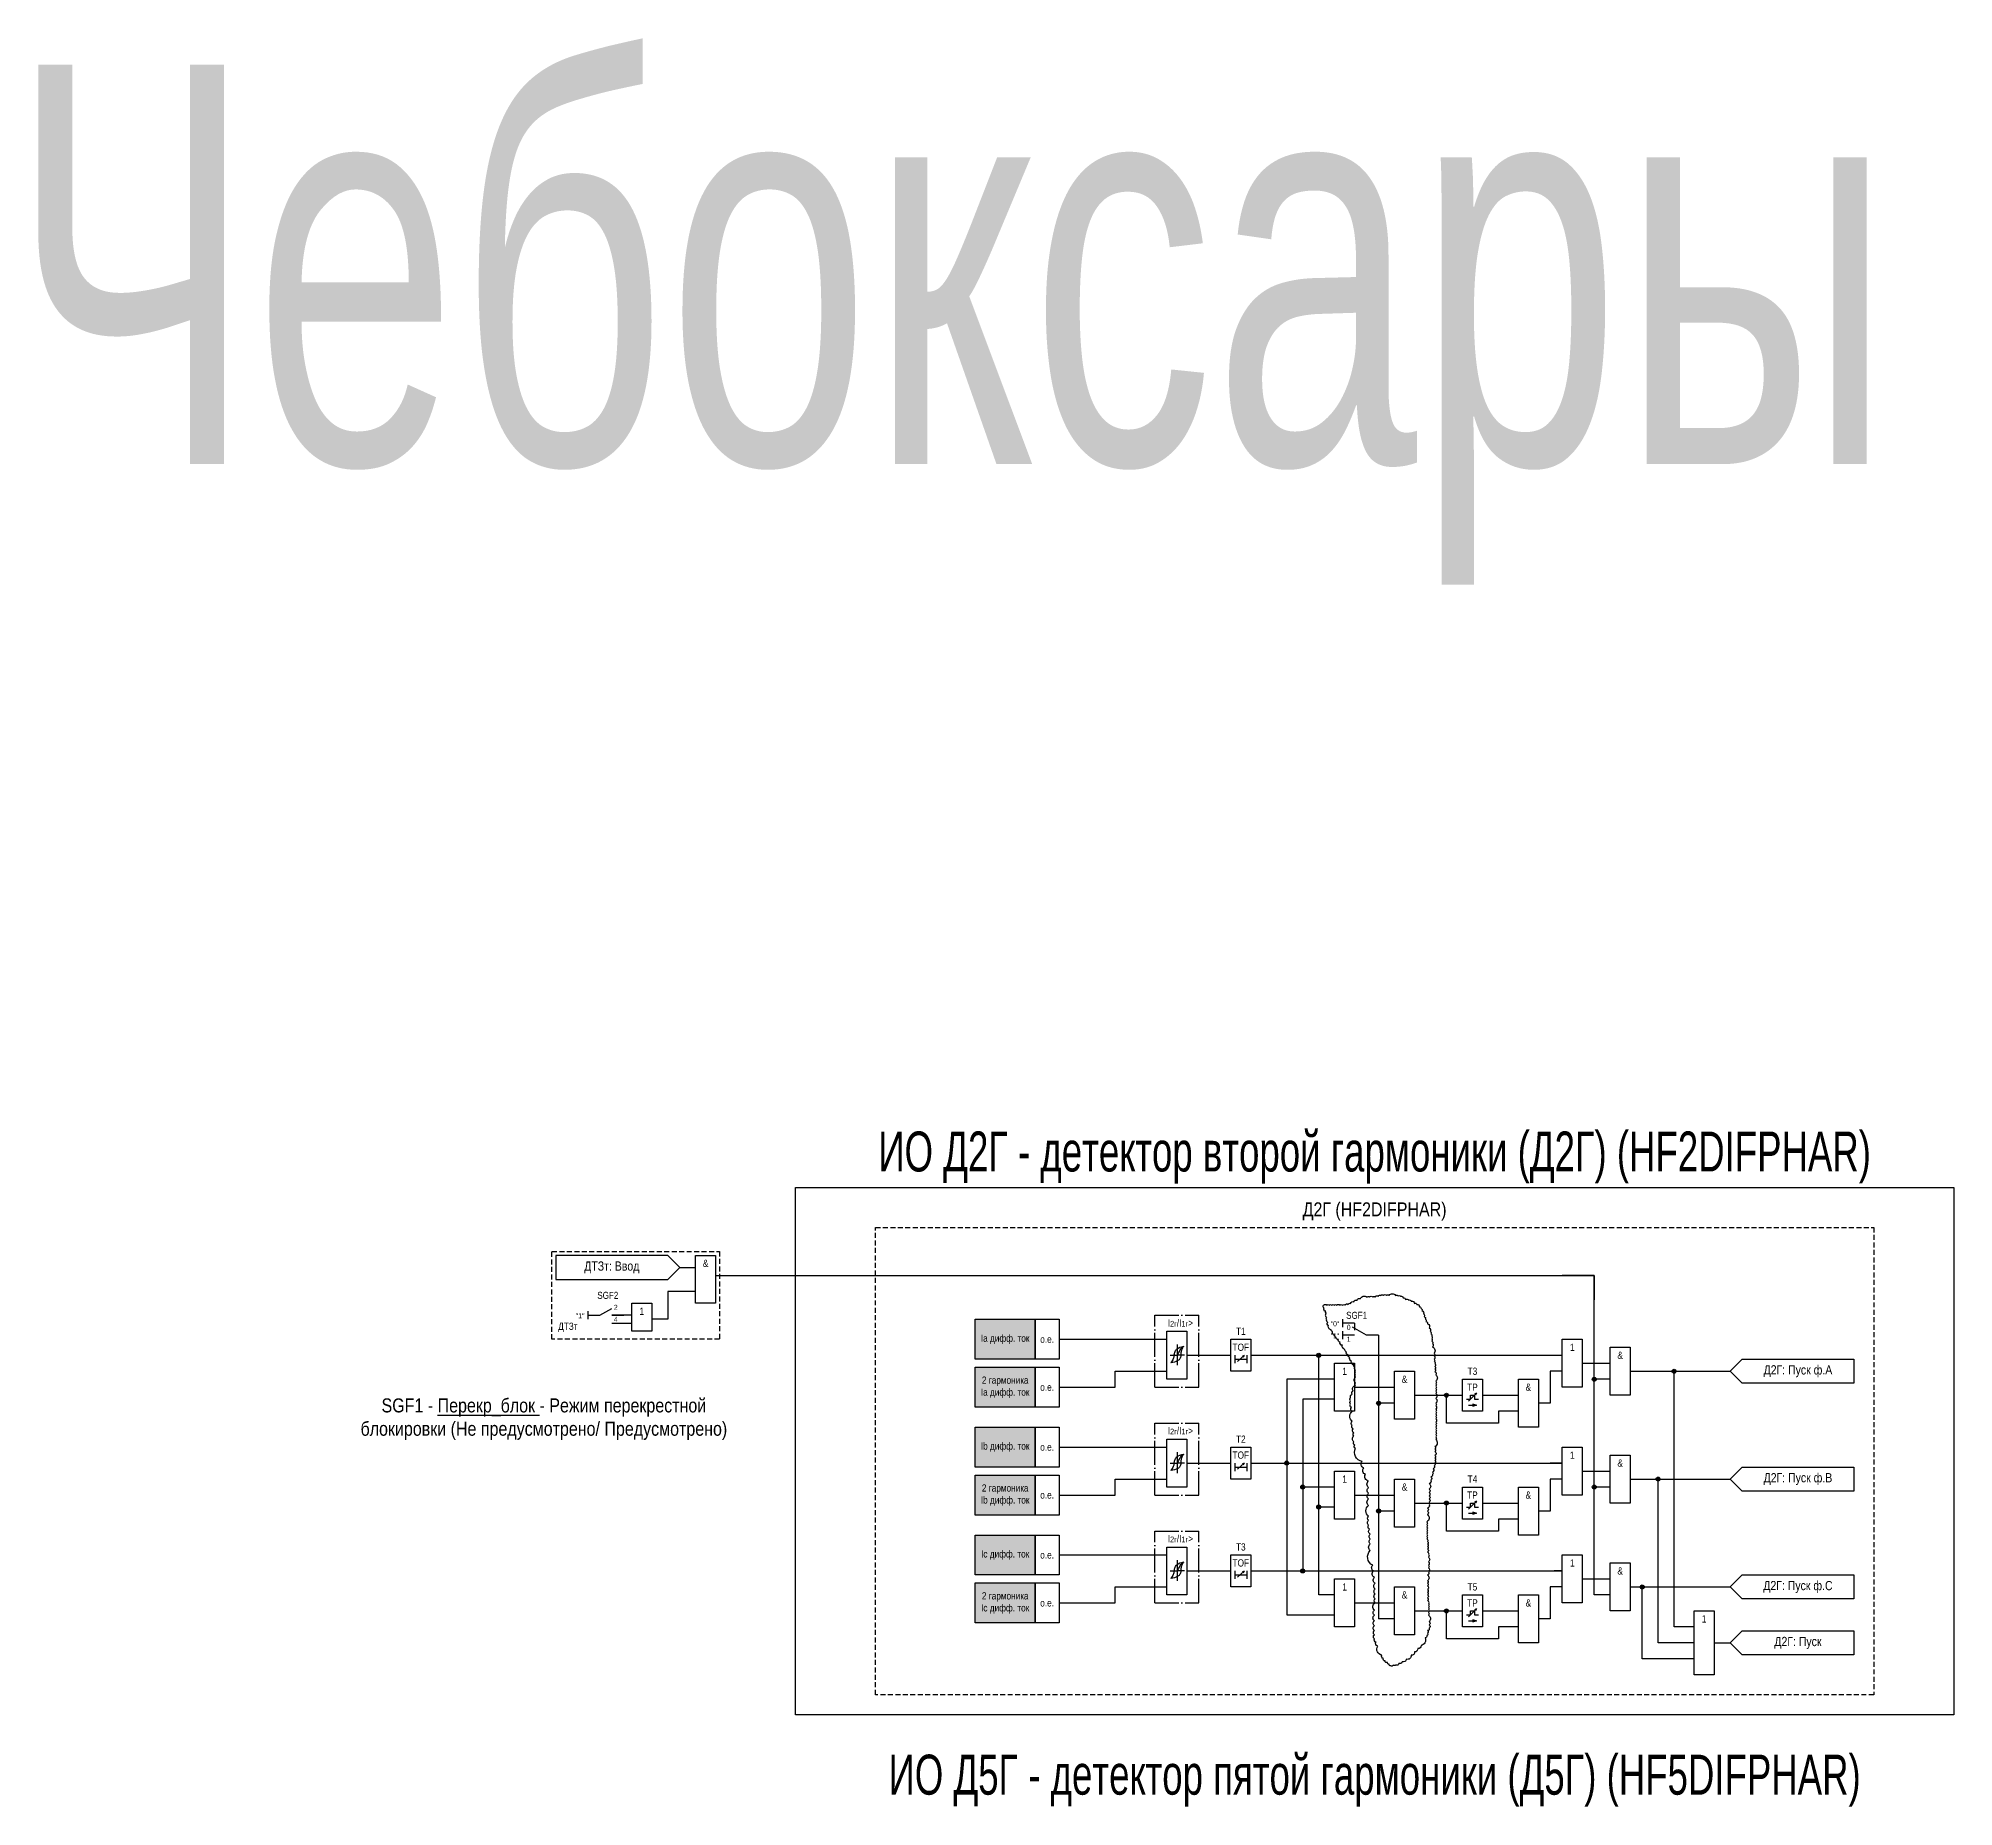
# Model space of a CAD drawing. Header units: millimetres. Extents: x -375 to 2714, y -997 to 626.
# Drawn here: x 63.4 to 543, y -51 to 391.7 of the extents above; entities that cross this region are included whole.
import ezdxf
from ezdxf.enums import TextEntityAlignment as Align

# ---------------------------------------------------------------- set-up
doc = ezdxf.new("R2010")
doc.units = ezdxf.units.MM
doc.linetypes.add('ACAD_ISO04W100', pattern=[30, 24, -3, 0, -3])
doc.linetypes.add('штриховая2', pattern=[0.375, 0.25, -0.125])
doc.layers.add('invisible', color=10, linetype='Continuous', lineweight=30, plot=False)
doc.layers.add('TEXT', color=7, linetype='Continuous', lineweight=25)
doc.layers.add('Основная', color=7, linetype='Continuous')
doc.styles.add('1.8_Gost_RD', font='ARIALN.TTF', dxfattribs={"height": 1.8})
doc.styles.add('2.5_Gost_RD', font='ARIALN.TTF', dxfattribs={"height": 2.5})
doc.styles.add('3.5_Gost_RD', font='ARIALN.TTF', dxfattribs={"height": 3.5})
doc.styles.add('Вывод', font='ARIALN.TTF', dxfattribs={"height": 2.5})
doc.styles.add('Компонент', font='ARIALN.TTF', dxfattribs={"height": 3.5})

# ---------------------------------------------------------------- blocks, each defined once
blk = doc.blocks.new('*U898')
at = {"layer": 'Основная', "linetype": 'ACAD_ISO04W100', "ltscale": 0.25}
for p, q in [((0, 0), (11, 0)), ((0, -18), (0, 0)), ((11, -18), (11, 0)), ((0, -18), (11, -18))]:
    blk.add_line(p, q, dxfattribs=at)
at = {"layer": 'Основная', "style": 'Компонент'}
blk.add_attdef('ОУ', text='', height=3.5, dxfattribs=at).set_placement((11, 0), align=Align.MIDDLE_CENTER)
blk = doc.blocks.new('Точка')
at = {"ltscale": 100}
h = blk.add_hatch(color=256, dxfattribs=at)
h.dxf.hatch_style = 1
edge = h.paths.add_edge_path()
edge.add_arc((0, 0), 0.5, 0, 360)
blk.add_circle((0, 0), 0.5, dxfattribs=at)
blk = doc.blocks.new('*U958')
at = {"layer": 'Основная', "color": 0}
blk.add_line((0, 0), (7, 4), dxfattribs=at)
at = {"layer": 'Основная', "ltscale": 0.35}
blk.add_line((6, 6), (6, 2.5), dxfattribs=at)
blk = doc.blocks.new('*U1016')
at = {"layer": 'Основная', "color": 0}
for p, q in [((-3, 6), (-9, 6)), ((-3, 0), (-9, 0)), ((9, 0), (3, 0))]:
    blk.add_line(p, q, dxfattribs=at)
at = {"layer": 'Основная', "ltscale": 0.25, "xscale": -1}
blk.add_blockref('*U958', (3, 0), dxfattribs=at)
at = {"layer": 'Основная'}
for tag, height, style, p in [('ОУ', 3.5, 'Компонент', (-2, 10)), ('В1', 2.5, 'Вывод', (-13, 6)), ('В2', 2.5, 'Вывод', (-6, 4)), ('В3', 2.5, 'Вывод', (-6, -2))]:
    blk.add_attdef(tag, text='', height=height, dxfattribs=dict(at, style=style)).set_placement(p, align=Align.MIDDLE_CENTER)
blk = doc.blocks.new('*U956')
at = {"layer": 'Основная', "color": 0}
blk.add_line((0, 0), (6, 3.43), dxfattribs=at)
blk = doc.blocks.new('*U1017')
at = {"layer": 'Основная', "color": 0}
for p, q in [((-9, 0), (-3, 0)), ((3, 0), (9, 0))]:
    blk.add_line(p, q, dxfattribs=at)
at = {"layer": 'Основная', "ltscale": 0.25}
blk.add_blockref('*U956', (-3, 0), dxfattribs=at)
at = {"layer": 'Основная'}
for tag, height, style, p in [('ОУ', 3.5, 'Компонент', (1, 10)), ('В2', 2.5, 'Вывод', (5, 4)), ('В1', 2.5, 'Вывод', (5, -2))]:
    blk.add_attdef(tag, text='', height=height, dxfattribs=dict(at, style=style)).set_placement(p, align=Align.MIDDLE_CENTER)

msp = doc.modelspace()

# ---------------------------------------------------------------- hatches: boundary and pattern name
at = {"ltscale": 100, "true_color": 0xf7941d}
h = msp.add_hatch(color=30, dxfattribs=at)
h.dxf.hatch_style = 1
h.paths.add_polyline_path([(298, 71), (313, 71), (313, 61), (298, 61)])
h = msp.add_hatch(color=30, dxfattribs=at)
h.dxf.hatch_style = 1
h.paths.add_polyline_path([(298, 59), (313, 59), (313, 49), (298, 49)])
h = msp.add_hatch(color=30, dxfattribs=at)
h.dxf.hatch_style = 1
h.paths.add_polyline_path([(298, 44), (313, 44), (313, 34), (298, 34)])
h = msp.add_hatch(color=30, dxfattribs=at)
h.dxf.hatch_style = 1
h.paths.add_polyline_path([(298, 32), (313, 32), (313, 22), (298, 22)])
h = msp.add_hatch(color=30, dxfattribs=at)
h.dxf.hatch_style = 1
h.paths.add_polyline_path([(298, 17), (313, 17), (313, 7), (298, 7)])
h = msp.add_hatch(color=30, dxfattribs=at)
h.dxf.hatch_style = 1
h.paths.add_polyline_path([(298, 5), (313, 5), (313, -5), (298, -5)])

# ---------------------------------------------------------------- linework, layer by layer
at = {"color": 6, "ltscale": 100}
for p, q in [((228, 78), (221, 78)), ((221, 78), (221, 71)), ((201, 73), (201, 71)), ((221, 71), (217, 71))]:
    msp.add_line(p, q, dxfattribs=at)
at = {"ltscale": 100}
for p, q in [((399, 67), (399, -4)), ((421.5, 50.5), (423.5, 52.5)), ((421.5, 49.5), (423.5, 49.5)), ((423.5, 52.5), (422.99, 52.25)), ((423.5, 52.5), (423.26, 52.02)), ((425, 52), (434, 52)), ((421.5, 23.5), (423.5, 25.5)), ((423.5, 25.5), (422.99, 25.25)), ((423.5, 25.5), (423.26, 25.02)), ((425, 25), (434, 25)), ((421.5, 22.5), (423.5, 22.5)), ((421.5, -3.5), (423.5, -1.5)), ((421.5, -4.5), (423.5, -4.5)), ((423.5, -1.5), (422.99, -1.75)), ((423.5, -1.5), (423.26, -1.98)), ((425, -2), (434, -2))]:
    msp.add_line(p, q, dxfattribs=at)
at = {"color": 7, "ltscale": 100}
for p, q in [((363.7, 60.46), (365.37, 61.95)), ((365.37, 61.95), (364.85, 61.73)), ((365.37, 61.95), (365.11, 61.48)), ((363.7, 33.46), (365.37, 34.95)), ((365.37, 34.95), (364.85, 34.73)), ((365.37, 34.95), (365.11, 34.48)), ((363.7, 6.46), (365.37, 7.95)), ((365.37, 7.95), (364.85, 7.73)), ((365.37, 7.95), (365.11, 7.48))]:
    msp.add_line(p, q, dxfattribs=at)
at = {"ltscale": 100}
for points in [[(253, 104), (543, 104), (543, -28), (253, -28)], [(298, 71), (313, 71), (313, 61), (298, 61)], [(313, 71), (319, 71), (319, 61), (313, 61)], [(362, 66), (367, 66), (367, 58), (362, 58)], [(298, 59), (313, 59), (313, 49), (298, 49)], [(313, 59), (319, 59), (319, 49), (313, 49)], [(420, 56), (425, 56), (425, 48), (420, 48)], [(298, 44), (313, 44), (313, 34), (298, 34)], [(313, 44), (319, 44), (319, 34), (313, 34)], [(362, 39), (367, 39), (367, 31), (362, 31)], [(298, 32), (313, 32), (313, 22), (298, 22)], [(313, 32), (319, 32), (319, 22), (313, 22)], [(420, 29), (425, 29), (425, 21), (420, 21)], [(298, 17), (313, 17), (313, 7), (298, 7)], [(313, 17), (319, 17), (319, 7), (313, 7)], [(362, 12), (367, 12), (367, 4), (362, 4)], [(298, 5), (313, 5), (313, -5), (298, -5)], [(313, 5), (319, 5), (319, -5), (313, -5)], [(420, 2), (425, 2), (425, -6), (420, -6)], [(478, -2), (483, -2), (483, -18), (478, -18)]]:
    msp.add_lwpolyline(points, close=True, dxfattribs=at)
at = {"color": 6, "linetype": 'штриховая2', "ltscale": 5}
msp.add_lwpolyline([(192, 88), (234, 88), (234, 66), (192, 66)], close=True, dxfattribs=at)
at = {"color": 6, "ltscale": 100}
for points in [[(224, 84), (221, 87), (193, 87), (193, 81), (221, 81), (224, 84)], [(224, 84), (228, 84)], [(233, 82), (248, 82)], [(201, 72), (204, 72)], [(212, 72), (207, 72)], [(207, 70), (212, 70)]]:
    msp.add_lwpolyline(points, dxfattribs=at)
for points in [[(228, 87), (233, 87), (233, 75), (228, 75)], [(212, 75), (217, 75), (217, 68), (212, 68)]]:
    msp.add_lwpolyline(points, close=True, dxfattribs=at)
at = {"ltscale": 100}
for points in [[(457, 56), (453, 56), (453, 82), (445, 82)], [(319, 54), (333, 54), (333, 58), (346, 58)], [(363, 62), (363, 60)], [(363, 61), (366, 61)], [(366, 62), (366, 60)], [(367, 62), (445, 62)], [(388, 2), (384, 2), (384, 62)], [(445, 58), (442, 58), (442, 50), (439, 50)], [(450, 60), (457, 60)], [(462, 58), (487, 58)], [(478, -6), (473, -6), (473, 58)], [(388, 56), (376, 56), (376, -3), (388, -3)], [(393, 54), (403, 54)], [(457, 29), (453, 29), (453, 56)], [(388, 51), (380, 51), (380, 8)], [(403, 50), (399, 50)], [(408, 52), (420, 52)], [(434, 48), (429, 48), (429, 45), (416, 45), (416, 52)], [(422.5, 49.83), (423.5, 49.5), (422.5, 49.17)], [(363, 35), (363, 33)], [(363, 34), (366, 34)], [(366, 35), (366, 33)], [(367, 35), (445, 35)], [(445, 35), (442, 35)], [(319, 27), (333, 27), (333, 31), (346, 31)], [(388, 29), (380, 29)], [(445, 31), (442, 31), (442, 23), (439, 23)], [(445, 31), (442, 31)], [(450, 33), (457, 33)], [(457, 2), (453, 2), (453, 29)], [(462, 31), (487, 31)], [(478, -10), (469, -10), (469, 31)], [(388, 24), (384, 24)], [(393, 27), (403, 27)], [(408, 25), (420, 25)], [(434, 21), (429, 21), (429, 18), (416, 18), (416, 25)], [(403, 23), (399, 23)], [(422.5, 22.83), (423.5, 22.5), (422.5, 22.17)], [(363, 8), (363, 6)], [(363, 7), (366, 7)], [(366, 8), (366, 6)], [(367, 8), (445, 8)], [(445, 8), (443, 8)], [(450, 6), (457, 6)], [(319, 0), (333, 0), (333, 4), (346, 4)], [(388, 2), (385, 2)], [(393, 0), (403, 0)], [(445, 4), (442, 4), (442, -4), (439, -4)], [(462, 4), (487, 4)], [(478, -14), (465, -14), (465, 4)], [(403, -4), (399, -4)], [(408, -2), (420, -2)], [(434, -6), (429, -6), (429, -9), (416, -9), (416, -2)], [(422.5, -4.17), (423.5, -4.5), (422.5, -4.83)], [(483, -10), (487, -10)]]:
    msp.add_lwpolyline(points, dxfattribs=at)
at = {"color": 7, "ltscale": 100}
for points in [[(421, 51), (422, 51), (422, 52), (423, 52), (423, 51), (424, 51)], [(421, 24), (422, 24), (422, 25), (423, 25), (423, 24), (424, 24)], [(421, -3), (422, -3), (422, -2), (423, -2), (423, -3), (424, -3)]]:
    msp.add_lwpolyline(points, dxfattribs=at)
at = {"layer": 'invisible', "color": 6, "ltscale": 100}
msp.add_lwpolyline([(248, 82), (453, 82), (453, 75.86)], dxfattribs=at)
at = {"layer": 'invisible', "ltscale": 100}
msp.add_lwpolyline([(385.24, 74.53, -0.520567), (386.06, 74.53, -0.520567), (386.06, 74.53, -0.520567), (386.68, 74.53, -0.520567), (386.68, 74.53, -0.520567), (387.29, 74.53, -0.520567), (387.29, 74.53, -0.520567), (387.91, 74.53, -0.520567), (387.91, 74.53, -0.520567), (388.52, 74.53, -0.520567), (388.52, 74.53, -0.520567), (389.34, 74.53, -0.520567), (389.34, 74.53, -0.520567), (389.96, 74.53, -0.520567), (389.96, 74.53, -0.520567), (390.57, 74.53, -0.520567), (390.57, 74.53, -0.520567), (391.39, 74.74, -0.520567), (391.39, 74.74, -0.520567), (392, 74.94, -0.520567), (392, 74.94, -0.520567), (392.82, 75.35, -0.520567), (392.82, 75.35, -0.520567), (393.64, 75.76, -0.520567), (393.64, 75.76, -0.520567), (394.46, 76.17, -0.520567), (394.46, 76.17, -0.520567), (396.1, 76.58, -0.520567), (396.1, 76.58, -0.520567), (396.72, 76.58, -0.520567), (396.72, 76.58, -0.520567), (397.54, 76.58, -0.520567), (397.54, 76.58, -0.520567), (398.15, 76.58, -0.520567), (398.15, 76.58, -0.520567), (398.97, 76.79, -0.520567), (398.97, 76.79, -0.520567), (399.58, 76.99, -0.520567), (399.58, 76.99, -0.520567), (400.2, 76.99, -0.520567), (400.2, 76.99, -0.520567), (401.02, 76.99, -0.520567), (401.02, 76.99, -0.520567), (401.63, 76.99, -0.520567), (401.63, 76.99, -0.520567), (403.27, 76.99, -0.520567), (403.27, 76.99, -0.520567), (403.89, 76.79, -0.520567), (403.89, 76.79, -0.520567), (404.5, 76.79, -0.520567), (404.5, 76.79, -0.520567), (405.12, 76.38, -0.520567), (405.12, 76.38, -0.520567), (405.73, 75.97, -0.520567), (405.73, 75.97, -0.520567), (406.55, 75.76, -0.520567), (406.55, 75.76, -0.520567), (407.17, 75.56, -0.520567), (407.17, 75.56, -0.520567), (407.98, 74.94, -0.520567), (407.98, 74.94, -0.520567), (408.6, 74.74, -0.520567), (408.6, 74.74, -0.520567), (409.21, 74.13, -0.520567), (409.21, 74.13, -0.520567), (409.62, 73.72, -0.520567), (409.62, 73.72, -0.520567), (409.83, 73.1, -0.520567), (409.83, 73.1, -0.520567), (410.24, 72.28, -0.520567), (410.24, 72.28, -0.520567), (410.44, 71.67, -0.520567), (410.44, 71.67, -0.520567), (410.65, 71.05, -0.520567), (410.65, 71.05, -0.520567), (410.85, 70.44, -0.520567), (410.85, 70.44, -0.520567), (411.26, 69.83, -0.520567), (411.26, 69.83, -0.520567), (411.67, 68.8, -0.520567), (411.67, 68.8, -0.520567), (411.88, 67.98, -0.520567), (411.88, 67.98, -0.520567), (412.08, 67.37, -0.520567), (412.08, 67.37, -0.520567), (412.29, 66.76, -0.520567), (412.29, 66.76, -0.520567), (412.29, 66.14, -0.520567), (412.29, 66.14, -0.520567), (412.29, 65.53, -0.520567), (412.29, 65.53, -0.520567), (412.49, 64.91, -0.520567), (412.49, 64.91, -0.520567), (412.49, 64.09, -0.520567), (412.49, 64.09, -0.520567), (412.9, 62.46, -0.520567), (412.9, 62.46, -0.520567), (412.9, 61.84, -0.520567), (412.9, 61.84, -0.520567), (412.9, 61.02, -0.520567), (412.9, 61.02, -0.520567), (412.9, 60.41, -0.520567), (412.9, 60.41, -0.520567), (413.11, 59.8, -0.520567), (413.11, 59.8, -0.520567), (413.11, 59.18, -0.520567), (413.11, 59.18, -0.520567), (413.11, 58.57, -0.520567), (413.11, 58.57, -0.520567), (413.11, 57.95, -0.520567), (413.11, 57.95, -0.520567), (413.31, 57.13, -0.520567), (413.31, 57.13, -0.520567), (413.31, 55.5, -0.520567), (413.31, 55.5, -0.520567), (413.31, 54.88, -0.520567), (413.31, 54.88, -0.520567), (413.31, 54.27, -0.520567), (413.31, 54.27, -0.520567), (413.31, 53.65, -0.520567), (413.31, 53.65, -0.520567), (413.31, 53.04, -0.520567), (413.31, 53.04, -0.520567), (413.31, 52.43, -0.520567), (413.31, 52.43, -0.520567), (413.31, 51.2, -0.520567), (413.31, 51.2, -0.520567), (413.31, 49.97, -0.520567), (413.31, 49.97, -0.520567), (413.31, 49.36, -0.520567), (413.31, 49.36, -0.520567), (413.31, 48.54, -0.520567), (413.31, 48.54, -0.520567), (413.31, 47.92, -0.520567), (413.31, 47.92, -0.520567), (413.31, 47.31, -0.520567), (413.31, 47.31, -0.520567), (413.31, 46.69, -0.520567), (413.31, 46.69, -0.520567), (413.31, 46.08, -0.520567), (413.31, 46.08, -0.520567), (413.31, 45.26, -0.520567), (413.31, 45.26, -0.520567), (413.31, 44.65, -0.520567), (413.31, 44.65, -0.520567), (413.31, 44.03, -0.520567), (413.31, 44.03, -0.520567), (413.31, 43.42, -0.520567), (413.31, 43.42, -0.520567), (413.31, 42.81, -0.520567), (413.31, 42.81, -0.520567), (413.31, 42.19, -0.520567), (413.31, 42.19, -0.520567), (413.31, 41.58, -0.520567), (413.31, 41.58, -0.520567), (413.31, 40.96, -0.520567), (413.31, 40.96, -0.520567), (413.11, 39.12, -0.520567), (413.11, 39.12, -0.520567), (413.11, 38.51, -0.520567), (413.11, 38.51, -0.520567), (413.11, 37.89, -0.520567), (413.11, 37.89, -0.520567), (413.11, 36.87, -0.520567), (413.11, 36.87, -0.520567), (413.11, 36.26, -0.520567), (413.11, 36.26, -0.520567), (413.11, 35.64, -0.520567), (413.11, 35.64, -0.520567), (413.11, 35.03, -0.520567), (413.11, 35.03, -0.520567), (412.9, 34.41, -0.520567), (412.9, 34.41, -0.520567), (412.7, 33.59, -0.520567), (412.7, 33.59, -0.520567), (412.49, 32.78, -0.520567), (412.49, 32.78, -0.520567), (412.49, 32.16, -0.520567), (412.49, 32.16, -0.520567), (412.08, 31.55, -0.520567), (412.08, 31.55, -0.520567), (412.08, 30.73, -0.520567), (412.08, 30.73, -0.520567), (411.67, 29.91, -0.520567), (411.67, 29.91, -0.520567), (411.67, 28.48, -0.520567), (411.67, 28.48, -0.520567), (411.67, 27.66, -0.520567), (411.67, 27.66, -0.520567), (411.67, 26.84, -0.520567), (411.67, 26.84, -0.520567), (411.67, 26.02, -0.520567), (411.67, 26.02, -0.520567), (411.67, 25.2, -0.520567), (411.67, 25.2, -0.520567), (411.67, 24.59, -0.520567), (411.67, 24.59, -0.520567), (411.26, 23.77, -0.520567), (411.26, 23.77, -0.520567), (411.26, 22.95, -0.520567), (411.26, 22.95, -0.520567), (411.26, 22.13, -0.520567), (411.26, 22.13, -0.520567), (411.06, 20.29, -0.520567), (411.06, 20.29, -0.520567), (411.06, 19.67, -0.520567), (411.06, 19.67, -0.520567), (411.06, 19.06, -0.520567), (411.06, 19.06, -0.520567), (411.06, 18.45, -0.520567), (411.06, 18.45, -0.520567), (411.06, 17.83, -0.520567), (411.06, 17.83, -0.520567), (411.06, 17.22, -0.520567), (411.06, 17.22, -0.520567), (411.06, 16.6, -0.520567), (411.06, 16.6, -0.520567), (411.06, 15.99, -0.520567), (411.06, 15.99, -0.520567), (411.26, 15.38, -0.520567), (411.26, 15.38, -0.520567), (411.26, 14.76, -0.520567), (411.26, 14.76, -0.520567), (411.26, 14.15, -0.520567), (411.26, 14.15, -0.520567), (411.26, 13.53, -0.520567), (411.26, 13.53, -0.520567), (411.26, 12.71, -0.520567), (411.26, 12.71, -0.520567), (411.47, 12.1, -0.520567), (411.47, 12.1, -0.520567), (411.47, 11.49, -0.520567), (411.47, 11.49, -0.520567), (411.47, 10.26, -0.520567), (411.47, 10.26, -0.520567), (411.47, 9.44, -0.520567), (411.47, 9.44, -0.520567), (411.47, 8.82, -0.520567), (411.47, 8.82, -0.520567), (411.47, 7.8, -0.520567), (411.47, 7.8, -0.520567), (411.26, 6.98, -0.520567), (411.26, 6.98, -0.520567), (411.26, 5.55, -0.520567), (411.26, 5.55, -0.520567), (411.26, 4.94, -0.520567), (411.26, 4.94, -0.520567), (411.26, 4.32, -0.520567), (411.26, 4.32, -0.520567), (411.26, 3.3, -0.520567), (411.26, 3.3, -0.520567), (411.26, 2.68, -0.520567), (411.26, 2.68, -0.520567), (411.26, 2.07, -0.520567), (411.26, 2.07, -0.520567), (411.26, 1.25, -0.520567), (411.26, 1.25, -0.520567), (411.26, 0.64, -0.520567), (411.26, 0.64, -0.520567), (411.47, 0.02, -0.520567), (411.47, 0.02, -0.520567), (411.47, -0.59, -0.520567), (411.47, -0.59, -0.520567), (411.47, -1.21, -0.520567), (411.47, -1.21, -0.520567), (411.47, -1.82, -0.520567), (411.47, -1.82, -0.520567), (411.47, -2.43, -0.520567), (411.47, -2.43, -0.520567), (411.47, -3.05, -0.520567), (411.47, -3.05, -0.520567), (411.67, -4.69, -0.520567), (411.67, -4.69, -0.520567), (411.67, -5.5, -0.520567), (411.67, -5.5, -0.520567), (411.67, -6.32, -0.520567), (411.67, -6.32, -0.520567), (411.26, -6.94, -0.520567), (411.26, -6.94, -0.520567), (411.26, -7.55, -0.520567), (411.26, -7.55, -0.520567), (411.06, -8.17, -0.520567), (411.06, -8.17, -0.520567), (410.65, -8.78, -0.520567), (410.65, -8.78, -0.520567), (409.62, -10.62, -0.520567), (409.62, -10.62, -0.520567), (408.8, -11.44, -0.520567), (408.8, -11.44, -0.520567), (407.98, -12.26, -0.520567), (407.98, -12.26, -0.520567), (407.17, -13.08, -0.520567), (407.17, -13.08, -0.520567), (405.94, -14.1, -0.520567), (405.94, -14.1, -0.520567), (404.91, -14.72, -0.520567), (404.91, -14.72, -0.520567), (404.09, -15.13, -0.520567), (404.09, -15.13, -0.520567), (403.27, -15.54, -0.520567), (403.27, -15.54, -0.520567), (402.66, -15.54, -0.520567), (402.66, -15.54, -0.520567), (402.04, -15.74, -0.520567), (402.04, -15.74, -0.520567), (401.63, -15.33, -0.520567), (401.63, -15.33, -0.520567), (401.22, -14.92, -0.520567), (401.22, -14.92, -0.520567), (400.61, -14.51, -0.520567), (400.61, -14.51, -0.520567), (400.2, -13.9, -0.520567), (400.2, -13.9, -0.520567), (399.79, -13.08, -0.520567), (399.79, -13.08, -0.520567), (398.77, -10.83, -0.520567), (398.77, -10.83, -0.520567), (398.36, -9.8, -0.520567), (398.36, -9.8, -0.520567), (397.95, -8.98, -0.520567), (397.95, -8.98, -0.520567), (397.95, -7.96, -0.520567), (397.95, -7.96, -0.520567), (397.95, -6.94, -0.520567), (397.95, -6.94, -0.520567), (397.95, -5.71, -0.520567), (397.95, -5.71, -0.520567), (397.95, -4.48, -0.520567), (397.95, -4.48, -0.520567), (397.95, -3.05, -0.520567), (397.95, -3.05, -0.520567), (397.95, -1.82, -0.520567), (397.95, -1.82, -0.520567), (398.15, 0.02, -0.520567), (398.15, 0.02, -0.520567), (398.15, 1.05, -0.520567), (398.15, 1.05, -0.520567), (398.15, 2.27, -0.520567), (398.15, 2.27, -0.520567), (398.15, 3.5, -0.520567), (398.15, 3.5, -0.520567), (398.15, 4.94, -0.520567), (398.15, 4.94, -0.520567), (397.95, 6.37, -0.520567), (397.95, 6.37, -0.520567), (397.74, 8.01, -0.520567), (397.74, 8.01, -0.520567), (397.54, 9.44, -0.520567), (397.54, 9.44, -0.520567), (396.92, 13.12, -0.520567), (396.92, 13.12, -0.520567), (396.92, 14.76, -0.520567), (396.92, 14.76, -0.520567), (396.92, 15.99, -0.520567), (396.92, 15.99, -0.520567), (396.92, 17.22, -0.520567), (396.92, 17.22, -0.520567), (396.72, 18.45, -0.520567), (396.72, 18.45, -0.520567), (396.51, 19.47, -0.520567), (396.51, 19.47, -0.520567), (396.51, 20.7, -0.520567), (396.51, 20.7, -0.520567), (396.51, 21.72, -0.520567), (396.51, 21.72, -0.520567), (396.51, 24.38, -0.520567), (396.51, 24.38, -0.520567), (396.51, 26.02, -0.520567), (396.51, 26.02, -0.520567), (396.51, 27.45, -0.520567), (396.51, 27.45, -0.520567), (396.51, 28.89, -0.520567), (396.51, 28.89, -0.520567), (396.51, 30.52, -0.520567), (396.51, 30.52, -0.520567), (395.69, 32.16, -0.520567), (395.69, 32.16, -0.520567), (395.28, 33.8, -0.520567), (395.28, 33.8, -0.520567), (394.87, 35.44, -0.520567), (394.87, 35.44, -0.520567), (393.23, 38.71, -0.520567), (393.23, 38.71, -0.520567), (393.03, 39.53, -0.520567), (393.03, 39.53, -0.520567), (392.82, 40.35, -0.520567), (392.82, 40.35, -0.520567), (392.82, 41.78, -0.520567), (392.82, 41.78, -0.520567), (392.82, 42.6, -0.520567), (392.82, 42.6, -0.520567), (392.62, 43.62, -0.520567), (392.62, 43.62, -0.520567), (392.41, 44.44, -0.520567), (392.41, 44.44, -0.520567), (392.41, 45.47, -0.520567), (392.41, 45.47, -0.520567), (392.41, 47.92, -0.520567), (392.41, 47.92, -0.520567), (392.21, 48.95, -0.520567), (392.21, 48.95, -0.520567), (392, 49.77, -0.520567), (392, 49.77, -0.520567), (392, 50.58, -0.520567), (392, 50.58, -0.520567), (392, 51.4, -0.520567), (392, 51.4, -0.520567), (392.41, 52.22, -0.520567), (392.41, 52.22, -0.520567), (392.62, 53.04, -0.520567), (392.62, 53.04, -0.520567), (393.23, 54.47, -0.520567), (393.23, 54.47, -0.520567), (393.23, 55.09, -0.520567), (393.23, 55.09, -0.520567), (393.23, 56.52, -0.520567), (393.23, 56.52, -0.520567), (393.23, 57.13, -0.520567), (393.23, 57.13, -0.520567), (393.23, 57.75, -0.520567), (393.23, 57.75, -0.520567), (393.23, 58.36, -0.520567), (393.23, 58.36, -0.520567), (393.03, 58.98, -0.520567), (393.03, 58.98, -0.520567), (392.82, 59.59, -0.520567), (392.82, 59.59, -0.520567), (392.41, 60, -0.520567), (392.41, 60, -0.520567), (392.21, 60.61, -0.520567), (392.21, 60.61, -0.520567), (391.8, 61.43, -0.520567), (391.8, 61.43, -0.520567), (391.39, 62.05, -0.520567), (391.39, 62.05, -0.520567), (390.98, 62.87, -0.520567), (390.98, 62.87, -0.520567), (390.57, 63.48, -0.520567), (390.57, 63.48, -0.520567), (390.16, 63.89, -0.520567), (390.16, 63.89, -0.520567), (389.96, 64.5, -0.520567), (389.96, 64.5, -0.520567), (389.34, 65.32, -0.520567), (389.34, 65.32, -0.520567), (388.93, 65.94, -0.520567), (388.93, 65.94, -0.520567), (388.32, 66.55, -0.520567), (388.32, 66.55, -0.520567), (387.91, 67.17, -0.520567), (387.91, 67.17, -0.520567), (387.5, 67.98, -0.520567), (387.5, 67.98, -0.520567), (387.09, 68.39, -0.520567), (387.09, 68.39, -0.520567), (386.47, 69.42, -0.520567), (386.47, 69.42, -0.520567), (386.27, 70.24, -0.520567), (386.27, 70.24, -0.520567), (386.06, 70.85, -0.520567), (386.06, 70.85, -0.520567), (386.06, 71.46, -0.520567), (386.06, 71.46, -0.520567), (385.8, 72.03, -0.520567), (385.8, 72.03, -0.520567), (385.96, 72.53, -0.520567), (385.96, 72.53, -0.520567), (385.77, 73, -0.520567), (385.77, 73, -0.520567), (385.39, 73.35, -0.520567), (385.39, 73.35, -0.520567), (385.39, 73.85, -0.520567), (385.39, 73.85, -0.520567)], format="xyb", close=True, dxfattribs=at)
at = {"layer": 'Основная', "ltscale": 100}
for p, q in [((346, 66.5), (346, 68)), ((346, 68), (351, 68)), ((351, 68), (351, 62)), ((390, 71), (390, 69)), ((390, 68), (390, 66)), ((346, 59), (346, 67)), ((346, 56), (346, 59)), ((351, 62), (362, 62)), ((351, 62), (351, 56)), ((351, 56), (346, 56)), ((346, 39.5), (346, 41)), ((346, 41), (351, 41)), ((346, 32), (346, 40)), ((351, 41), (351, 35)), ((351, 35), (362, 35)), ((351, 35), (351, 29)), ((346, 29), (346, 32)), ((351, 29), (346, 29)), ((346, 12.5), (346, 14)), ((346, 14), (351, 14)), ((346, 5), (346, 13)), ((351, 14), (351, 8)), ((346, 2), (346, 5)), ((351, 8), (362, 8)), ((351, 8), (351, 2)), ((351, 2), (346, 2))]:
    msp.add_line(p, q, dxfattribs=at)
at = {"layer": 'Основная', "color": 7, "ltscale": 100}
for p, q in [((319, 66), (346, 66)), ((346.79, 62), (348.6, 62)), ((350.42, 62), (348.6, 62)), ((319, 39), (346, 39)), ((346.79, 35), (348.6, 35)), ((350.42, 35), (348.6, 35)), ((319, 12), (346, 12)), ((346.79, 8), (348.6, 8)), ((350.42, 8), (348.6, 8))]:
    msp.add_line(p, q, dxfattribs=at)
at = {"layer": 'Основная'}
for p, q in [((348.6, 64.72), (348.6, 59.52)), ((348.6, 37.72), (348.6, 32.52)), ((348.6, 10.72), (348.6, 5.52))]:
    msp.add_line(p, q, dxfattribs=at)
at = {"layer": 'Основная', "linetype": 'штриховая2', "ltscale": 5}
msp.add_lwpolyline([(273, 94), (523, 94), (523, -23), (273, -23)], close=True, dxfattribs=at)
at = {"layer": 'Основная', "ltscale": 100}
for points in [[(445, 66), (450, 66), (450, 54), (445, 54)], [(457, 64), (462, 64), (462, 52), (457, 52)], [(388, 60), (393, 60), (393, 48), (388, 48)], [(403, 58), (408, 58), (408, 46), (403, 46)], [(518, 61), (518, 55), (490, 55), (487, 58), (490, 61)], [(434, 56), (439, 56), (439, 44), (434, 44)], [(445, 39), (450, 39), (450, 27), (445, 27)], [(457, 37), (462, 37), (462, 25), (457, 25)], [(518, 34), (518, 28), (490, 28), (487, 31), (490, 34)], [(388, 33), (393, 33), (393, 21), (388, 21)], [(403, 31), (408, 31), (408, 19), (403, 19)], [(434, 29), (439, 29), (439, 17), (434, 17)], [(445, 12), (450, 12), (450, 0), (445, 0)], [(457, 10), (462, 10), (462, -2), (457, -2)], [(388, 6), (393, 6), (393, -6), (388, -6)], [(518, 7), (518, 1), (490, 1), (487, 4), (490, 7)], [(403, 4), (408, 4), (408, -8), (403, -8)], [(434, 2), (439, 2), (439, -10), (434, -10)], [(518, -7), (518, -13), (490, -13), (487, -10), (490, -7)]]:
    msp.add_lwpolyline(points, close=True, dxfattribs=at)
at = {"layer": 'Основная'}
for points in [[(347.8, 61.92), (347.95, 62.71), (348.44, 63.54), (350.2, 64.26)], [(348.6, 62), (349, 62.72), (349.47, 63.6), (350.2, 64.26)], [(349.48, 61.92), (349.6, 62.71), (349.81, 63.54), (350.2, 64.26)], [(347.8, 61.92), (347.6, 61.13), (347, 60.12)], [(349.48, 61.92), (349.25, 61.13), (348.76, 60.67), (347, 60.12)], [(347.8, 34.92), (347.6, 34.13), (347, 33.12)], [(349.48, 34.92), (349.25, 34.13), (348.76, 33.67), (347, 33.12)], [(347.8, 34.92), (347.95, 35.71), (348.44, 36.54), (350.2, 37.26)], [(348.6, 35), (349, 35.72), (349.47, 36.6), (350.2, 37.26)], [(349.48, 34.92), (349.6, 35.71), (349.81, 36.54), (350.2, 37.26)], [(347.8, 7.92), (347.95, 8.71), (348.44, 9.54), (350.2, 10.26)], [(348.6, 8), (349, 8.72), (349.47, 9.6), (350.2, 10.26)], [(349.48, 7.92), (349.6, 8.71), (349.81, 9.54), (350.2, 10.26)], [(347.8, 7.92), (347.6, 7.13), (347, 6.12)], [(349.48, 7.92), (349.25, 7.13), (348.76, 6.67), (347, 6.12)]]:
    msp.add_spline(points, degree=3, dxfattribs=at)

# ---------------------------------------------------------------- block references
at = {"color": 6, "ltscale": 100, "xscale": 0.5, "yscale": 0.5, "zscale": 0.5}
msp.add_blockref('*U1017', (205.5, 72), dxfattribs=at).add_auto_attribs({'ОУ': 'SGF2', 'В1': '4', 'В2': '2'})
at = {"layer": 'Основная', "ltscale": 0.25}
for p in [(343, 72), (343, 45), (343, 18)]:
    msp.add_blockref('*U898', p, dxfattribs=at)
ref = msp.add_blockref('*U1016', (394.5, 67), dxfattribs=dict(at, xscale=0.5, yscale=0.5, zscale=0.5))
ref.add_attrib('ОУ', 'SGF1', dxfattribs={"height": 1.75, "style": 'Компонент'}).set_placement((393.5, 72), align=Align.MIDDLE_CENTER)
ref.add_attrib('В2', '0', dxfattribs={"height": 1.25, "style": 'Вывод'}).set_placement((391.5, 69), align=Align.MIDDLE_CENTER)
ref.add_attrib('В3', '1', dxfattribs={"height": 1.25, "style": 'Вывод'}).set_placement((391.5, 66), align=Align.MIDDLE_CENTER)
at = {"layer": 'Основная', "ltscale": 100}
for p in [(384, 62), (473, 58), (453, 56), (399, 50), (416, 52), (376, 35), (380, 29), (453, 29), (469, 31), (384, 24), (416, 25), (399, 23), (380, 8), (465, 4), (416, -2)]:
    msp.add_blockref('Точка', p, dxfattribs=at)

# ---------------------------------------------------------------- texts
at = {"color": 30, "ltscale": 100, "attachment_point": 5}
for s, insert, char_height, width, style in [('{\\W0.8;\\C3;Чебоксары}', (292, 320), 100, 789.6981, '3.5_Gost_RD'), ('\\pt108.5;Д2Г (HF2DIFPHAR)', (398, 98), 3.5, 250, '3.5_Gost_RD'), ('ДТЗт', (196, 69), 1.8, 8, '2.5_Gost_RD'), ('SGF1 - {\\LПерекр_блок} - Режим перекрестной блокировки (Не предусмотрено/ Предусмотрено)', (190, 46), 3.5, 97.0715, '3.5_Gost_RD'), ('{\\W0.8;\\C3;ИО Д5Г - детектор пятой гармоники (Д5Г) (HF5DIFPHAR)}', (398, -44.5), 10, 290, '3.5_Gost_RD')]:
    msp.add_mtext(s, dxfattribs=dict(at, insert=insert, char_height=char_height, width=width, style=style))
at = {"color": 2, "ltscale": 100, "insert": (398, 111.5), "char_height": 10, "width": 290, "attachment_point": 5, "style": '3.5_Gost_RD'}
msp.add_mtext('{\\W0.8;\\C3;ИО Д2Г - детектор второй гармоники (Д2Г) (HF2DIFPHAR)}', dxfattribs=at)
at = {"color": 6, "ltscale": 100, "char_height": 1.8, "width": 5, "attachment_point": 5, "style": '2.5_Gost_RD'}
for s, insert in [('&', (230.5, 85)), ('1', (214.5, 73))]:
    msp.add_mtext(s, dxfattribs=dict(at, insert=insert))
at = {"color": 6, "ltscale": 100, "insert": (198, 72.5), "char_height": 1.25, "attachment_point": 1, "style": '3.5_Gost_RD'}
msp.add_mtext_dynamic_manual_height_columns('"1"', width=2, gutter_width=17.5, heights=[0], dxfattribs=at)
at = {"ltscale": 100, "char_height": 1.8, "attachment_point": 5}
for s, insert, width, style in [('Ia дифф. ток', (305.5, 66), 15, '1.8_Gost_RD'), ('T1', (364.5, 68), 5, '2.5_Gost_RD'), ('о.е.', (316, 66), 6, '1.8_Gost_RD'), ('TOF', (364.5, 64), 5, '2.5_Gost_RD'), ('T3', (422.5, 58), 5, '2.5_Gost_RD'), ('2 гармоника\\PIa дифф. ток', (305.5, 54), 15, '1.8_Gost_RD'), ('о.е.', (316, 54), 6, '1.8_Gost_RD'), ('TP', (422.5, 54), 5, '2.5_Gost_RD'), ('Ib дифф. ток', (305.5, 39), 15, '1.8_Gost_RD'), ('о.е.', (316, 39), 6, '1.8_Gost_RD'), ('T2', (364.5, 41), 5, '2.5_Gost_RD'), ('TOF', (364.5, 37), 5, '2.5_Gost_RD'), ('2 гармоника\\PIb дифф. ток', (305.5, 27), 15, '1.8_Gost_RD'), ('T4', (422.5, 31), 5, '2.5_Gost_RD'), ('о.е.', (316, 27), 6, '1.8_Gost_RD'), ('TP', (422.5, 27), 5, '2.5_Gost_RD'), ('T3', (364.5, 14), 5, '2.5_Gost_RD'), ('Ic дифф. ток', (305.5, 12), 15, '1.8_Gost_RD'), ('о.е.', (316, 12), 6, '1.8_Gost_RD'), ('TOF', (364.5, 10), 5, '2.5_Gost_RD'), ('T5', (422.5, 4), 5, '2.5_Gost_RD'), ('2 гармоника\\PIc дифф. ток', (305.5, 0), 15, '1.8_Gost_RD'), ('о.е.', (316, 0), 6, '1.8_Gost_RD'), ('TP', (422.5, 0), 5, '2.5_Gost_RD')]:
    msp.add_mtext(s, dxfattribs=dict(at, insert=insert, width=width, style=style))
at = {"layer": 'TEXT', "ltscale": 100, "insert": (207, 84), "char_height": 2.3, "width": 28, "attachment_point": 5, "style": '2.5_Gost_RD'}
msp.add_mtext('ДТЗт: Ввод', dxfattribs=at)
at = {"layer": 'Основная', "color": 7, "ltscale": 100, "char_height": 1.8, "attachment_point": 1, "style": '1.8_Gost_RD'}
for insert in [(347, 71), (347, 44), (347, 17)]:
    msp.add_mtext_dynamic_manual_height_columns('\\pi-0.78314;I{\\H0.77778x;2г\\H1.2857x;/I\\H0.77778x;1г\\H1.2857x;>}', width=4, gutter_width=17.5, heights=[0], dxfattribs=dict(at, insert=insert))
at = {"layer": 'Основная', "ltscale": 100, "char_height": 1.25, "attachment_point": 1, "style": '3.5_Gost_RD'}
for s, insert in [('"0"', (387, 70.5)), ('"1"', (387, 67.5))]:
    msp.add_mtext_dynamic_manual_height_columns(s, width=2, gutter_width=17.5, heights=[0], dxfattribs=dict(at, insert=insert))
at = {"layer": 'Основная', "ltscale": 100, "char_height": 1.8, "width": 5, "attachment_point": 5, "style": '2.5_Gost_RD'}
for s, insert in [('1', (447.5, 64)), ('&', (459.5, 62)), ('1', (390.5, 58)), ('&', (405.5, 56)), ('&', (436.5, 54)), ('1', (447.5, 37)), ('&', (459.5, 35)), ('1', (390.5, 31)), ('&', (405.5, 29)), ('&', (436.5, 27)), ('1', (447.5, 10)), ('1', (390.5, 4)), ('&', (459.5, 8)), ('&', (405.5, 2)), ('&', (436.5, 0)), ('1', (480.5, -4))]:
    msp.add_mtext(s, dxfattribs=dict(at, insert=insert))
at = {"layer": 'Основная', "color": 3, "ltscale": 100, "char_height": 2.3, "width": 28, "attachment_point": 5, "style": '2.5_Gost_RD'}
for s, insert in [('{\\C256;Д2Г: Пуск ф.А}', (504, 58)), ('{\\C256;Д2Г: Пуск ф.В}', (504, 31)), ('{\\C256;Д2Г: Пуск ф.С}', (504, 4)), ('{\\C256;Д2Г: Пуск}', (504, -10))]:
    msp.add_mtext(s, dxfattribs=dict(at, insert=insert))

doc.saveas('drawing.dxf')
